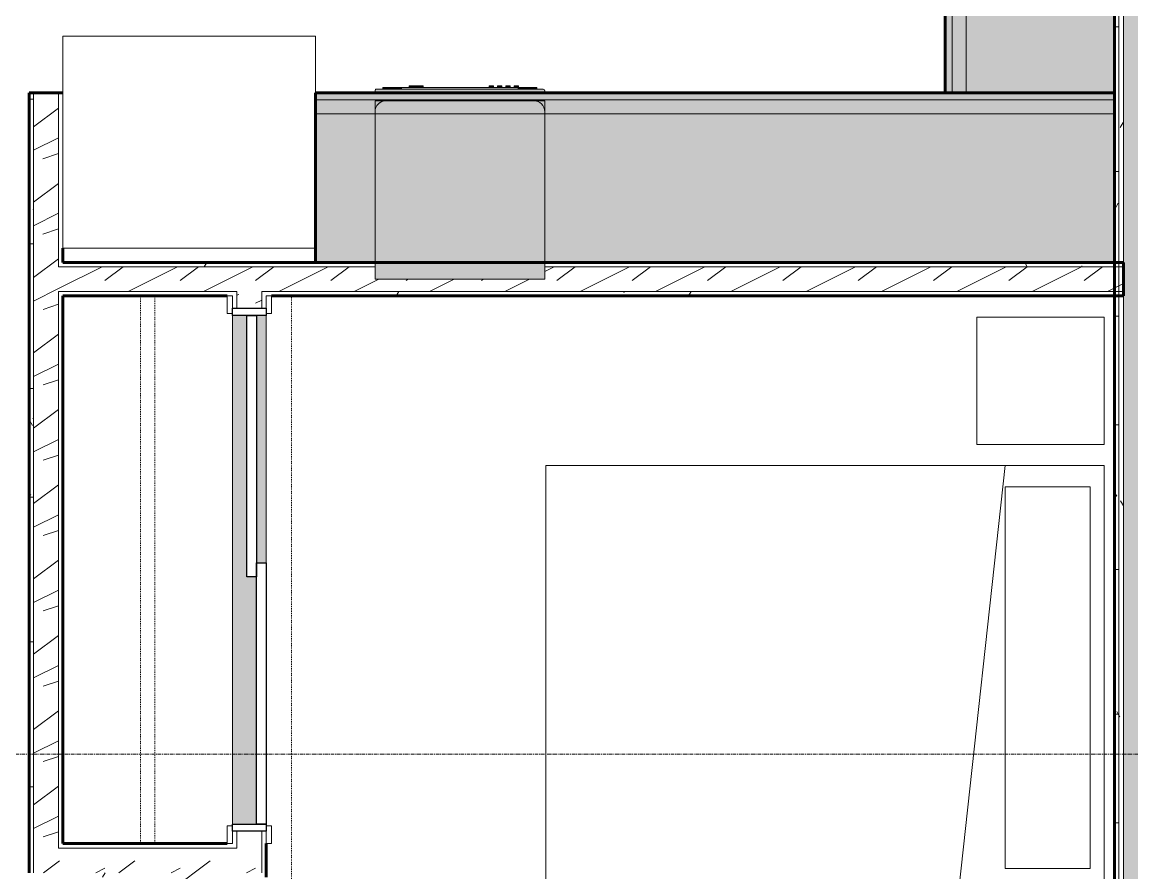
# Model space of a CAD drawing. Header units: inches. Extents: x -4061 to -1937, y 10959 to 12323.
# Drawn here: x -3093.1 to -2936.1, y 11830.4 to 11950.7 of the extents above; entities that cross this region are included whole.
import ezdxf

# ---------------------------------------------------------------- set-up
doc = ezdxf.new("R2010")
doc.units = ezdxf.units.IN
doc.header["$MEASUREMENT"] = 0
doc.linetypes.add('Dash', pattern=[0.25, 0.125, -0.125])
doc.linetypes.add('Grid Line 1_2_', pattern=[0.875, 0.5, -0.125, 0.125, -0.125])
for name, color, linetype, lineweight in [('0-1', 7, 'Continuous', 5), ('0-2', 250, 'Continuous', 9), ('A-DOOR-1', 250, 'Continuous', 9), ('A-DOOR-2', 50, 'Continuous', 30), ('A-DOOR-FRAM-1', 50, 'Continuous', 30), ('A-WALL', 113, 'Continuous', 18), ('A-WALL-1', 8, 'Continuous', 5), ('A-WALL-2', 10, 'Continuous', 60), ('A-WALL-3', 7, 'Continuous', 18), ('A-WALL-PATT-1', 250, 'Continuous', 9), ('A-WALL-PATT-2', 55, 'Continuous', 9), ('A-WALL-PATT-6', 111, 'Continuous', 9), ('I-FURN-1', 250, 'Continuous', 9), ('I-FURN-HDLN-1', 250, 'Dash', 9), ('I-WALL-2', 2, 'Continuous', 60), ('Q-CASE-1', 53, 'Continuous', 9), ('Q-CASE-2', 10, 'Continuous', 60), ('Q-CASE-3', 250, 'Continuous', 9), ('Q-CASE-HDLN-1', 250, 'Dash', 9), ('Q-SPCQ-1', 250, 'Continuous', 9), ('Q-SPCQ-2', 55, 'Continuous', 9), ('S-GRID-1', 1, 'Grid Line 1_2_', 9)]:
    doc.layers.add(name, color=color, linetype=linetype, lineweight=lineweight)
pattern_1 = [(216.87, (4.265, 10.662), (31.9871619, 21.32545714), [5.331, -47.981]), (206.565, (10.662, 7.464), (-10.662476, -10.6620098), [11.921, -11.921]), (198.435, (10.662, 2.132), (-21.32449365, -10.6625869), [6.744, -26.974])]
pattern_2 = [(0, (0, 0), (20.48, 5.12), [0.845, -14.515, 0.845, -14.515, -81.92]), (0, (0, 0), (20.48, 5.12), [-30.72, 0.845, -29.875, 0.845, -14.515, -35.84]), (0, (0, 0), (20.48, 5.12), [-76.8, 0.845, -9.395, 0.845, -24.755]), (120, (7.68, 2.56), (-14.67405, 15.1762003), [0.845, -14.515, 0.845, -14.515, -81.92]), (120, (7.68, 2.56), (-14.67405, 15.1762003), [-30.72, 0.845, -29.875, 0.845, -14.515, -35.84]), (120, (7.68, 2.56), (-14.67405, 15.1762003), [-76.8, 0.845, -9.395, 0.845, -24.755]), (240, (10.24, 12.8), (-5.80595, -20.2962003), [0.845, -14.515, 0.845, -14.515, -81.92]), (240, (10.24, 12.8), (-5.80595, -20.2962003), [-30.72, 0.845, -29.875, 0.845, -14.515, -35.84]), (240, (10.24, 12.8), (-5.80595, -20.2962003), [-76.8, 0.845, -9.395, 0.845, -24.755])]

# ---------------------------------------------------------------- blocks, each defined once
blk = doc.blocks.new('FOLDING_SLIDING CLOSET - 72_ x 80_-1372885-ENLARGED RCP - 2ND FLOOR PLAN - EAST')
at = {"layer": 'A-DOOR-1'}
for p, q in [((-38.75, 3.25), (-36.25, 3.25)), ((-38.75, 2.5), (-38.75, 3.25)), ((-36.25, 3.25), (-36.25, 2.5)), ((36.25, 3.25), (38.75, 3.25)), ((36.25, 2.5), (36.25, 3.25)), ((38.75, 3.25), (38.75, 2.5)), ((-36.25, 2.5), (-38.75, 2.5)), ((38.75, 2.5), (36.25, 2.5)), ((-38.75, -2.25), (-36.25, -2.25)), ((-38.75, -3), (-38.75, -2.25)), ((-36.25, -3), (-38.75, -3)), ((-36.25, -2.25), (-36.25, -3)), ((36.25, -2.25), (38.75, -2.25)), ((36.25, -3), (36.25, -2.25)), ((38.75, -3), (36.25, -3)), ((38.75, -2.25), (38.75, -3))]:
    blk.add_line(p, q, dxfattribs=at)
at = {"layer": 'A-DOOR-2'}
for p, q in [((-1, 0.5), (36, 0.5)), ((-1, -0.875), (-1, 0.5)), ((36, 0.5), (36, -0.875)), ((-36, -0.875), (1, -0.875)), ((-36, -2.25), (-36, -0.875)), ((36, -0.875), (-1, -0.875)), ((1, -0.875), (1, -2.25)), ((1, -2.25), (-36, -2.25))]:
    blk.add_line(p, q, dxfattribs=at)
at = {"layer": 'A-DOOR-FRAM-1'}
for p, q in [((-37, 2.5), (-36, 2.5)), ((-37, -2.25), (-37, 2.5)), ((-36, 2.5), (-36, -2.25)), ((36, 2.5), (37, 2.5)), ((36, -2.25), (36, 2.5)), ((37, 2.5), (37, -2.25)), ((-36, -2.25), (-37, -2.25)), ((37, -2.25), (36, -2.25))]:
    blk.add_line(p, q, dxfattribs=at)
blk = doc.blocks.new('Refrigerator_-_Side-by-Side_6047 - 36_ X 30_-345559-ENLARGED RCP - 2ND FLOOR PLAN - EAST')
at = {"layer": 'Q-SPCQ-1'}
for p, q in [((17.87, 14.42), (-17.88, 14.42)), ((-17.88, 14.42), (-17.88, -15.58)), ((17.87, -15.58), (17.87, 14.42)), ((-17.88, -15.58), (17.87, -15.58))]:
    blk.add_line(p, q, dxfattribs=at)
blk = doc.blocks.new('OD_CW_Base Cabinet - OD_CW_Base Cabinet-1964684-ENLARGED RCP - 2ND FLOOR PLAN - EAST')
at = {"layer": 'Q-CASE-1'}
for points in [[(0.74, -1), (113.84, -1), (113.84, 0), (0.74, 0)], [(33.18, -3), (113.84, -3), (113.84, -1), (0.74, -1), (0.74, -3), (9.18, -3), (9.18, -1.12), (33.18, -1.12), (33.18, -2.7)], [(0.74, -24), (113.84, -24), (113.84, -3), (0.74, -3), (0.74, -15.56)]]:
    blk.add_hatch(color=256, dxfattribs=at).paths.add_polyline_path(points, flags=0)
at = {"layer": 'Q-CASE-2'}
for p, q in [((0.74, -24), (0.74, 0)), ((0.74, 0), (113.84, 0)), ((113.84, 0), (113.84, -24)), ((113.84, -24), (0.74, -24))]:
    blk.add_line(p, q, dxfattribs=at)
at = {"layer": 'Q-CASE-3'}
for p, q in [((92.84, 0), (0.74, 0)), ((113.84, -1), (0.74, -1)), ((113.84, -1), (0.74, -1)), ((113.84, -1), (113.84, 0)), ((113.84, -3), (113.84, -1)), ((0.74, -3), (0.74, -24)), ((113.84, -3), (0.74, -3)), ((113.84, -24), (113.84, -3)), ((113.84, -24), (0.74, -24))]:
    blk.add_line(p, q, dxfattribs=at)
blk = doc.blocks.new('Dishwasher_15404 - 34_ counter-1372825-ENLARGED RCP - 2ND FLOOR PLAN - EAST')
at = {"layer": 'Q-SPCQ-2'}
h = blk.add_hatch(color=256, dxfattribs=at)
h.paths.add_polyline_path([(0, 0), (0, -24), (2.37, -24), (2.37, 0)], flags=0)
h.paths.add_polyline_path([(23.38, 0), (23.38, -24), (23.68, -24), (24.08, -23.95), (24.46, -23.79), (24.83, -23.48), (25.07, -23.15), (25.2, -22.77), (25.25, -22.43), (25.25, -1.57), (25.17, -1.1), (24.98, -0.71), (24.74, -0.42), (24.46, -0.21), (24.08, -0.05), (23.68, 0)], flags=0)
h = blk.add_hatch(color=256, dxfattribs=at)
h.paths.add_polyline_path([(23.68, 0), (24.08, -0.05), (24.46, -0.21), (24.83, -0.52), (25.04, -0.79), (25.22, -1.25), (25.25, -1.31), (25.25, 0), (23.95, 0)], flags=0)
h.paths.add_polyline_path([(23.68, -24), (25.25, -24), (25.24, -22.5), (25.2, -22.83), (24.96, -23.33), (24.74, -23.58), (24.46, -23.79), (24.08, -23.95)], flags=0)
for points in [[(26.37, -23.86), (26.37, -24), (26.73, -23.98), (26.82, -23.94), (26.87, -23.8), (26.87, -0.15), (26.82, -0.06), (26.68, 0), (26.37, 0), (26.37, -22.5)], [(26.87, -2.61), (27.12, -2.61), (27.12, -1.09), (26.87, -1.09)], [(26.87, -2.61), (26.87, -3.81), (27.12, -3.81), (27.12, -2.61)], [(26.87, -20.19), (27.12, -20.19), (27.12, -3.81), (26.87, -3.81), (26.87, -14.84)], [(27.12, -5.55), (27.12, -5.81), (27.37, -5.81), (27.37, -4.82), (27.12, -4.82), (27.12, -5.32)], [(27.12, -6.5), (27.12, -6.79), (27.37, -6.79), (27.37, -5.81), (27.12, -5.81), (27.12, -6.3)], [(27.12, -16.74), (27.37, -16.74), (27.37, -16.15), (27.12, -16.15)], [(27.12, -17.92), (27.37, -17.92), (27.37, -17.33), (27.12, -17.33)], [(27.12, -19.1), (27.37, -19.1), (27.37, -18.51), (27.12, -18.51)], [(26.87, -20.79), (26.87, -21.39), (27.12, -21.39), (27.12, -20.19), (26.87, -20.19), (26.87, -20.76)], [(27.12, -20.28), (27.37, -20.28), (27.37, -19.69), (27.12, -19.69), (27.12, -20.19)], [(26.87, -22.5), (26.9, -22.91), (27.12, -22.91), (27.12, -21.39), (26.87, -21.39)]]:
    blk.add_hatch(color=256, dxfattribs=at).paths.add_polyline_path(points, flags=0)
h = blk.add_hatch(color=256, dxfattribs=at)
h.paths.add_polyline_path([(25.07, -23.15), (25.12, -23.05), (25.13, -22.98)], flags=0)
h.paths.add_polyline_path([(25.2, -22.8), (25.22, -22.75), (25.2, -22.78)], flags=0)
at = {"layer": 'Q-SPCQ-1'}
for p, q in [((0, -24), (0, 0)), ((0, 0), (23.68, 0)), ((23.68, 0), (25.25, 0)), ((25.25, 0), (25.25, -1.57)), ((26.37, 0), (26.68, 0)), ((26.87, -0.2), (26.87, -23.8)), ((27.12, -1.09), (26.87, -1.09)), ((27.12, -2.61), (27.12, -1.09)), ((25.25, -1.57), (25.25, -22.43)), ((27.12, -3.81), (27.12, -2.61)), ((27.12, -20.19), (27.12, -3.81)), ((27.37, -4.82), (27.12, -4.82)), ((27.37, -5.81), (27.37, -4.82)), ((27.37, -6.79), (27.37, -5.81)), ((27.12, -6.79), (27.37, -6.79)), ((27.37, -16.15), (27.12, -16.15)), ((27.37, -16.74), (27.12, -16.74)), ((27.37, -16.74), (27.37, -16.15)), ((27.37, -17.33), (27.12, -17.33)), ((27.37, -17.92), (27.12, -17.92)), ((27.37, -18.51), (27.12, -18.51)), ((27.37, -17.92), (27.37, -17.33)), ((27.37, -19.1), (27.37, -18.51)), ((27.37, -19.1), (27.12, -19.1)), ((27.37, -19.69), (27.12, -19.69)), ((27.12, -21.39), (27.12, -20.19)), ((27.37, -20.28), (27.12, -20.28)), ((27.37, -20.28), (27.37, -19.69)), ((27.12, -22.91), (27.12, -21.39)), ((25.25, -22.43), (25.25, -24)), ((27.12, -22.91), (26.87, -22.91)), ((23.68, -24), (0, -24)), ((25.25, -24), (23.68, -24)), ((26.68, -24), (26.37, -24))]:
    blk.add_line(p, q, dxfattribs=at)
for centre, radius, start, end in [((26.68, -0.2), 0.197, 0, 90), ((23.68, -1.57), 1.57, 0, 90), ((23.68, -1.57), 1.57, 32.077, 42.3359), ((23.68, -1.57), 1.57, 17.8182, 27.5266), ((23.68, -1.57), 1.57, 0, 13.6425), ((26.68, -0.2), 0.197, 15, 75), ((23.68, -22.43), 1.57, 270, 0), ((23.68, -22.43), 1.57, 317.6641, 327.923), ((23.68, -22.43), 1.57, 332.4734, 342.1818), ((23.68, -22.43), 1.57, 346.3575, 0), ((26.68, -23.8), 0.197, 270, 0)]:
    blk.add_arc(centre, radius, start, end, dxfattribs=at)
blk = doc.blocks.new('OD_CW_Base Cabinet - OD_CW_Base Cabinet-1964726-ENLARGED RCP - 2ND FLOOR PLAN - EAST')
at = {"layer": 'Q-CASE-1'}
for points in [[(0.74, -1), (46.97, -1), (46.97, -0.63), (70.97, -0.63), (70.97, -1), (133.01, -1), (133.01, 0), (0.74, 0), (0.74, -0.63)], [(0.74, -24), (133.01, -24), (133.01, -3), (0.74, -3)]]:
    blk.add_hatch(color=256, dxfattribs=at).paths.add_polyline_path(points, flags=0)
h = blk.add_hatch(color=256, dxfattribs=at)
h.paths.add_polyline_path([(0.74, -1), (0.74, -3), (46.97, -3), (46.97, -1)], flags=0)
h.paths.add_polyline_path([(70.97, -1), (70.97, -3), (133.01, -3), (133.01, -1)], flags=0)
at = {"layer": 'Q-CASE-2'}
for p, q in [((0.74, -24), (0.74, 0)), ((0.74, 0), (133.01, 0)), ((133.01, 0), (133.01, -24)), ((133.01, -24), (0.74, -24))]:
    blk.add_line(p, q, dxfattribs=at)
at = {"layer": 'Q-CASE-3'}
for p, q in [((0.74, 0), (0.74, -1)), ((133.01, 0), (0.74, 0)), ((46.97, -1), (0.74, -1)), ((0.74, -1), (0.74, -3)), ((46.97, -1), (0.74, -1)), ((133.01, -1), (70.97, -1)), ((133.01, -1), (70.97, -1)), ((133.01, -1), (133.01, 0)), ((133.01, -3), (133.01, -1)), ((0.74, -3), (0.74, -24)), ((133.01, -3), (0.74, -3)), ((133.01, -24), (133.01, -3)), ((133.01, -24), (0.74, -24))]:
    blk.add_line(p, q, dxfattribs=at)
blk = doc.blocks.new('OD_CW_Closet - OD_CW_Closet-1690832-ENLARGED RCP - 2ND FLOOR PLAN - EAST')
at = {"layer": 'Q-CASE-HDLN-1'}
for p, q in [((3.24, 0), (75.74, 0)), ((0.74, -11), (78.24, -11)), ((0.74, -13), (78.24, -13))]:
    blk.add_line(p, q, dxfattribs=at)
blk = doc.blocks.new('Bed-Standard - Queen 60_ x 79_-1433484-ENLARGED RCP - 2ND FLOOR PLAN - EAST')
at = {"layer": 'I-FURN-1'}
for p, q in [((-19.31, 41.3), (40.69, 41.3)), ((-19.31, -37.7), (-19.31, 41.3)), ((40.69, 41.3), (40.69, -37.7)), ((40.69, -23.7), (-19.31, -17.13)), ((-16.31, -23.7), (37.69, -23.7)), ((-16.31, -35.7), (-16.31, -23.7)), ((37.69, -35.7), (37.69, -23.7)), ((-16.31, -35.7), (37.69, -35.7)), ((40.69, -37.7), (-19.31, -37.7))]:
    blk.add_line(p, q, dxfattribs=at)
at = {"layer": 'I-FURN-HDLN-1'}
for p, q in [((-55.31, 77.3), (64.69, 77.3)), ((-55.31, -37.7), (-55.31, 77.3)), ((64.69, 77.3), (64.69, -37.7))]:
    blk.add_line(p, q, dxfattribs=at)
blk = doc.blocks.new('Table-Night Stand - 18_ x 18_ x 24_-1372838-ENLARGED RCP - 2ND FLOOR PLAN - EAST')
at = {"layer": 'I-FURN-1'}
for p, q in [((0.15, 0), (18.15, 0)), ((0.15, -18), (0.15, 0)), ((18.15, 0), (18.15, -18)), ((18.15, -18), (0.15, -18))]:
    blk.add_line(p, q, dxfattribs=at)
blk = doc.blocks.new('CTR - 1st Phase - Unit Layouts_rvt-1-ENLARGED RCP - 2ND FLOOR PLAN - EAST')
at = {"layer": 'A-WALL-1'}
h = blk.add_hatch(color=256, dxfattribs=at)
h.paths.add_polyline_path([(-3059.98, 11837.26), (-3059.98, 11872.26), (-3061.35, 11872.26), (-3061.35, 11909.26), (-3063.35, 11909.26), (-3063.35, 11837.26), (-3062.73, 11837.26)], flags=0)
h.paths.add_polyline_path([(-3059.23, 11874.26), (-3058.6, 11874.26), (-3058.6, 11909.26), (-3059.98, 11909.26), (-3059.98, 11874.26)], flags=0)
at = {"layer": 'A-WALL-PATT-1'}
h = blk.add_hatch(dxfattribs=at)
h.set_pattern_fill('FP_1', color=256, style=0, pattern_type=2)
h.set_pattern_definition(pattern_2)
h.paths.add_polyline_path([(-3092.12, 11830.39), (-3091.5, 11830.39), (-3091.5, 11940.76), (-3092.12, 11940.76), (-3092.12, 11830.41)], flags=0)
h = blk.add_hatch(dxfattribs=at)
h.set_pattern_fill('FP_1', color=256, style=0, pattern_type=2)
h.set_pattern_definition(pattern_2)
h.paths.add_polyline_path([(-3088, 11834.51), (-3087.37, 11834.51), (-3087.37, 11912.64), (-3088, 11912.64), (-3088, 11850.04)], flags=0)
h.paths.add_polyline_path([(-3088, 11916.14), (-3087.37, 11916.14), (-3087.37, 11940.76), (-3088, 11940.76), (-3088, 11916.23)], flags=0)
h = blk.add_hatch(dxfattribs=at)
h.set_pattern_fill('FP_1', color=256, style=0, pattern_type=2)
h.set_pattern_definition(pattern_2)
h.paths.add_polyline_path([(-2982.36, 11916.14), (-2938.52, 11916.14), (-2938.52, 11916.76), (-3019.18, 11916.76), (-3019.18, 11916.14), (-3019, 11916.14)], flags=0)
h.paths.add_polyline_path([(-3087.37, 11916.14), (-3043.18, 11916.14), (-3043.18, 11916.76), (-3087.37, 11916.76)], flags=0)
h = blk.add_hatch(dxfattribs=at)
h.set_pattern_fill('FP_1', color=256, style=0, pattern_type=2)
h.set_pattern_definition(pattern_2)
h.paths.add_polyline_path([(-3043.68, 11912.01), (-2938.52, 11912.01), (-2938.52, 11912.64), (-3059.23, 11912.64), (-3059.23, 11912.01), (-3051.62, 11912.01)], flags=0)
h.paths.add_polyline_path([(-3064.1, 11912.01), (-3062.73, 11912.01), (-3062.73, 11912.64), (-3087.37, 11912.64), (-3087.37, 11912.01)], flags=0)
h = blk.add_hatch(dxfattribs=at)
h.set_pattern_fill('FP_1', color=256, style=0, pattern_type=2)
h.set_pattern_definition(pattern_2)
h.paths.add_polyline_path([(-3071.67, 11829.76), (-3071.05, 11829.76), (-3071.05, 11830.39), (-3092.12, 11830.39), (-3092.12, 11829.76), (-3074.34, 11829.76)], flags=0)
h.paths.add_polyline_path([(-3066.92, 11829.76), (-3059.23, 11829.76), (-3059.23, 11830.39), (-3067.55, 11830.39), (-3067.55, 11829.76), (-3067, 11829.76)], flags=0)
at = {"layer": 'A-WALL-PATT-2'}
h = blk.add_hatch(dxfattribs=at)
h.set_pattern_fill('FP_2', color=256, style=0, pattern_type=2)
h.set_pattern_definition(pattern_1)
h.paths.add_polyline_path([(-3088, 11833.89), (-3088, 11940.76), (-3091.5, 11940.76), (-3091.5, 11833.89)], flags=0)
h = blk.add_hatch(dxfattribs=at)
h.set_pattern_fill('FP_2', color=256, style=0, pattern_type=2)
h.set_pattern_definition(pattern_1)
h.paths.add_polyline_path([(-3043.18, 11912.64), (-2937.27, 11912.64), (-2937.27, 11916.14), (-3019.18, 11916.14), (-3019.18, 11914.39), (-3043.18, 11914.39), (-3043.18, 11916.14), (-3088, 11916.14), (-3088, 11912.64), (-3043.68, 11912.64)], flags=0)
h = blk.add_hatch(dxfattribs=at)
h.set_pattern_fill('FP_2', color=256, style=0, pattern_type=2)
h.set_pattern_definition(pattern_1)
h.paths.add_polyline_path([(-3059.23, 11830.39), (-3059.23, 11836.26), (-3062.73, 11836.26), (-3062.73, 11830.39)], flags=0)
h.paths.add_polyline_path([(-3059.23, 11910.26), (-3059.23, 11912.64), (-3062.73, 11912.64), (-3062.73, 11910.26)], flags=0)
h = blk.add_hatch(dxfattribs=at)
h.set_pattern_fill('FP_2', color=256, style=0, pattern_type=2)
h.set_pattern_definition(pattern_1)
h.paths.add_polyline_path([(-3066.07, 11830.39), (-3062.73, 11830.39), (-3062.73, 11833.89), (-3091.5, 11833.89), (-3091.5, 11830.39), (-3066.92, 11830.39)], flags=0)
h = blk.add_hatch(dxfattribs=at)
h.set_pattern_fill('FP_2', color=256, style=0, pattern_type=2)
h.set_pattern_definition(pattern_1)
h.paths.add_polyline_path([(-3067.67, 11742.34), (-3067.55, 11742.34), (-3067.55, 11790.66), (-3071.05, 11790.66), (-3071.05, 11742.34)], flags=0)
h.paths.add_polyline_path([(-3071.05, 11826.66), (-3067.55, 11826.66), (-3067.55, 11830.39), (-3071.05, 11830.39), (-3071.05, 11827.05)], flags=0)
at = {"layer": 'A-WALL-2'}
for p, q in [((-3092.12, 11834.51), (-3092.12, 11940.76)), ((-3092.12, 11940.76), (-3087.37, 11940.76)), ((-3087.37, 11918.76), (-3087.37, 11916.76)), ((-3087.37, 11916.76), (-3051.62, 11916.76)), ((-2938.52, 11916.76), (-2937.27, 11916.76)), ((-2937.27, 11916.76), (-2937.27, 11912.01)), ((-3064.1, 11912.01), (-3087.37, 11912.01)), ((-3087.37, 11912.01), (-3087.37, 11834.51)), ((-2937.27, 11912.01), (-3057.85, 11912.01)), ((-3092.12, 11830.39), (-3092.12, 11834.51)), ((-3087.37, 11834.51), (-3064.1, 11834.51)), ((-3058.6, 11834.51), (-3058.6, 11829.76))]:
    blk.add_line(p, q, dxfattribs=at)
at = {"layer": 'A-WALL-3'}
for p, q in [((-3091.5, 11940.76), (-3091.5, 11834.51)), ((-3088, 11940.76), (-3088, 11916.14)), ((-3088, 11916.14), (-3087.37, 11916.14)), ((-3043.18, 11916.14), (-3087.37, 11916.14)), ((-2937.27, 11916.14), (-3019.18, 11916.14)), ((-3088, 11912.64), (-3087.37, 11912.64)), ((-3088, 11912.64), (-3088, 11834.51)), ((-3062.73, 11912.64), (-3087.37, 11912.64)), ((-3062.73, 11912.64), (-3062.73, 11912.01)), ((-3062.73, 11910.26), (-3062.73, 11912.01)), ((-3059.23, 11912.64), (-3059.23, 11912.01)), ((-2937.27, 11912.64), (-3059.23, 11912.64)), ((-3059.23, 11910.26), (-3059.23, 11912.01)), ((-3063.35, 11909.26), (-3063.35, 11837.26)), ((-3058.6, 11874.26), (-3058.6, 11909.26)), ((-3062.73, 11833.89), (-3062.73, 11836.26)), ((-3059.23, 11830.39), (-3059.23, 11836.26)), ((-3091.5, 11834.51), (-3091.5, 11833.89)), ((-3088, 11834.51), (-3088, 11833.89)), ((-3091.5, 11833.89), (-3091.5, 11830.39)), ((-3063.35, 11833.89), (-3088, 11833.89)), ((-3063.35, 11833.89), (-3062.73, 11833.89))]:
    blk.add_line(p, q, dxfattribs=at)
at = {"layer": '0-2'}
for name, p, rotation in [('OD_CW_Base Cabinet - OD_CW_Base Cabinet-1964726-ENLARGED RCP - 2ND FLOOR PLAN - EAST', (-2962.52, 11940.02), 89.99999999998668), ('Refrigerator_-_Side-by-Side_6047 - 36_ X 30_-345559-ENLARGED RCP - 2ND FLOOR PLAN - EAST', (-3069.5, 11933.18), 180), ('Dishwasher_15404 - 34_ counter-1372825-ENLARGED RCP - 2ND FLOOR PLAN - EAST', (-3043.18, 11914.39), 89.99999999998968), ('OD_CW_Closet - OD_CW_Closet-1690832-ENLARGED RCP - 2ND FLOOR PLAN - EAST', (-3063.37, 11912.75), 270.000000000007), ('FOLDING_SLIDING CLOSET - 72_ x 80_-1372885-ENLARGED RCP - 2ND FLOOR PLAN - EAST', (-3060.85, 11873.26), 90.0000000000005), ('Bed-Standard - Queen 60_ x 79_-1433484-ENLARGED RCP - 2ND FLOOR PLAN - EAST', (-2977.7, 11847.32), 90.00000000000772), ('Table-Night Stand - 18_ x 18_ x 24_-1372838-ENLARGED RCP - 2ND FLOOR PLAN - EAST', (-2958, 11890.86), 90.00000000001218)]:
    blk.add_blockref(name, p, dxfattribs=dict(at, rotation=rotation))
blk.add_blockref('OD_CW_Base Cabinet - OD_CW_Base Cabinet-1964684-ENLARGED RCP - 2ND FLOOR PLAN - EAST', (-3052.36, 11940.76), dxfattribs=at)
blk = doc.blocks.new('CTR - 1st Phase - Shell_rvt-1-ENLARGED RCP - 2ND FLOOR PLAN - EAST')
at = {"layer": 'S-GRID-1'}
blk.add_line((-1936.83, 11847.19), (-4027.88, 11847.19), dxfattribs=at)

msp = doc.modelspace()

# ---------------------------------------------------------------- hatches: boundary and pattern name
at = {"layer": 'A-WALL-PATT-6'}
h = msp.add_hatch(dxfattribs=at)
h.set_pattern_fill('FP_1', color=256, style=0, pattern_type=2)
h.set_pattern_definition(pattern_2)
h.paths.add_polyline_path([(-2937.9, 11722.64), (-2937.9, 11912.64), (-2938.52, 11912.64), (-2938.52, 11722.64)], flags=0)
h.paths.add_polyline_path([(-2938.52, 11916.14), (-2937.9, 11916.14), (-2937.9, 11986.99), (-2938.52, 11986.99), (-2938.52, 11925.2)], flags=0)
h.paths.add_polyline_path([(-2938.52, 12010.99), (-2937.9, 12010.99), (-2937.9, 12109.96), (-2938.52, 12109.96), (-2938.52, 12075.53)], flags=0)
h = msp.add_hatch(dxfattribs=at)
h.set_pattern_fill('FP_1', color=256, style=0, pattern_type=2)
h.set_pattern_definition(pattern_2)
h.paths.add_polyline_path([(-2937.9, 11722.01), (-2937.27, 11722.02), (-2937.27, 11912.64), (-2937.9, 11912.64), (-2937.9, 11722.64)], flags=0)
h.paths.add_polyline_path([(-2937.9, 11916.14), (-2937.27, 11916.14), (-2937.27, 12109.96), (-2937.9, 12109.96), (-2937.9, 11916.34)], flags=0)
h = msp.add_hatch(dxfattribs=at)
h.set_pattern_fill('FP_4', color=256, style=0, pattern_type=2)
h.set_pattern_definition([(161.57, (0.32, 0.32), (-2.560496185, -0.000537386), [0, -18.214, 2.022, 0]), (18.43, (-0.32, 0.32), (-2.560496185, 0.000537386), [0, -18.214, 2.022, 0]), (108.43, (0.32, 0.32), (1.27922091, -6.400876726), [6.07, -14.166]), (71.57, (-0.32, 0.32), (1.27922091, 6.400876726), [6.07, -14.166])])
h.paths.add_polyline_path([(-2933.77, 11721.39), (-2933.77, 12109.96), (-2937.27, 12109.96), (-2937.27, 11721.39)], flags=0)

# ---------------------------------------------------------------- linework, layer by layer
at = {"layer": 'A-WALL'}
for p, q in [((-2937.27, 12109.96), (-2937.27, 11721.39)), ((-2937.9, 11986.99), (-2937.9, 11722.01))]:
    msp.add_line(p, q, dxfattribs=at)
at = {"layer": 'I-WALL-2'}
msp.add_line((-2938.52, 11722.64), (-2938.52, 11916.76), dxfattribs=at)

# ---------------------------------------------------------------- block references
at = {"layer": '0-1'}
for name in ['CTR - 1st Phase - Shell_rvt-1-ENLARGED RCP - 2ND FLOOR PLAN - EAST', 'CTR - 1st Phase - Unit Layouts_rvt-1-ENLARGED RCP - 2ND FLOOR PLAN - EAST']:
    msp.add_blockref(name, (0, 0), dxfattribs=at)

doc.saveas('drawing.dxf')
